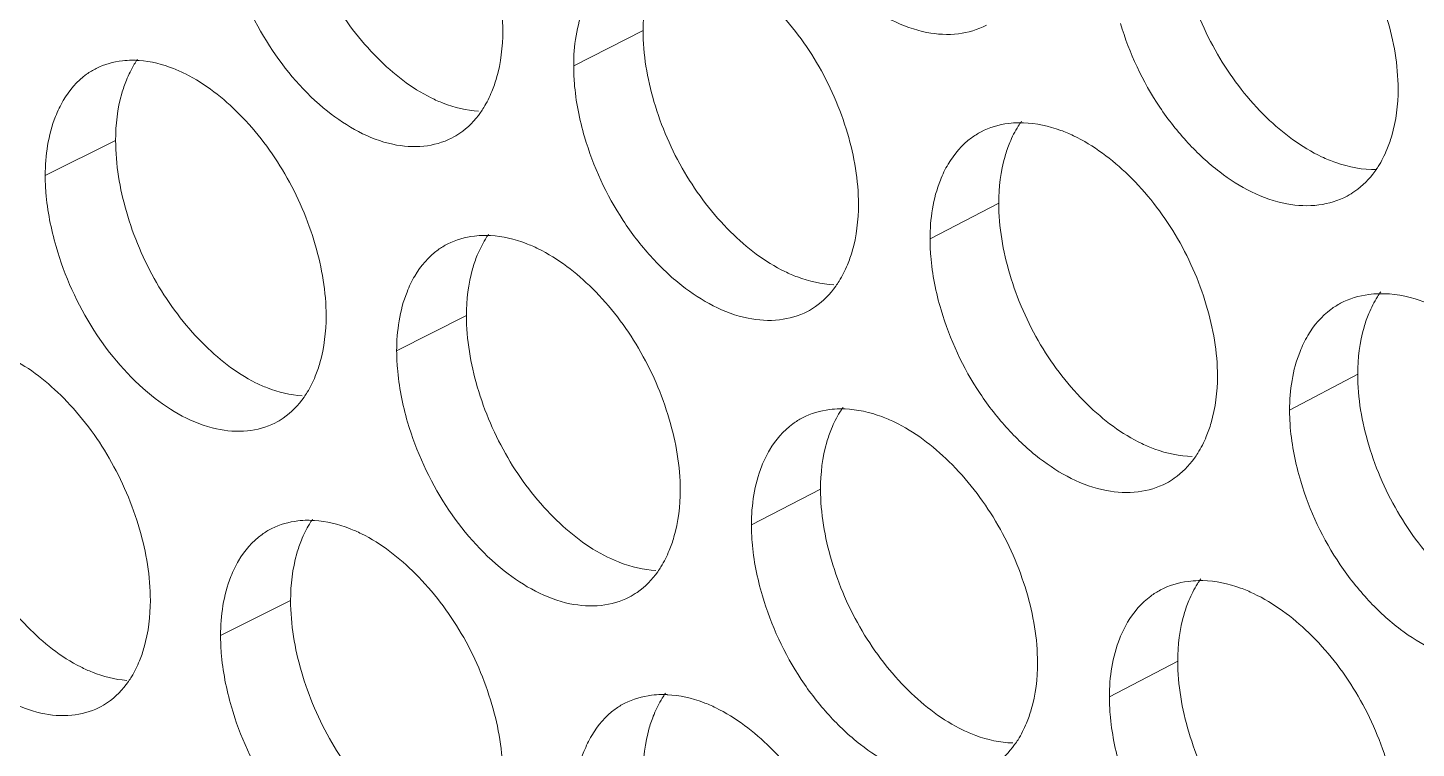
# Model space of a CAD drawing. Header units: millimetres. Extents: x 1177 to 4147, y 93 to 2194.
# Drawn here: x 2580.8 to 2595.5, y 729.55 to 737.17 of the extents above; entities that cross this region are included whole.
import ezdxf

# ---------------------------------------------------------------- set-up
doc = ezdxf.new("R2010")
doc.units = ezdxf.units.MM
doc.header["$LTSCALE"] = 0.1
doc.layers.get('0').update_dxf_attribs({"lineweight": 13})
doc.layers.add('标注', color=251, linetype='Continuous', lineweight=9)

# ---------------------------------------------------------------- blocks, each defined once
blk = doc.blocks.new('02')
for points, knots in [([(4627.348, 522.744), (4597.363, 531.299), (4553.55, 545.69), (4497.641, 568.487), (4458.71, 586.649), (4422.281, 606.068), (4388.51, 626.659), (4357.551, 648.334), (4338.416, 663.815), (4329.392, 671.722)], [0, 0, 0, 0, 0.278685, 0.411475, 0.539478, 0.662459, 0.780251, 0.892768, 1, 1, 1, 1]), ([(4626.906, 521.428), (4597.052, 529.945), (4553.424, 544.261), (4497.732, 566.923), (4458.929, 584.973), (4422.597, 604.269), (4388.892, 624.729), (4357.964, 646.263), (4338.829, 661.641), (4329.798, 669.496)], [0, 0, 0, 0, 0.278468, 0.411196, 0.539177, 0.662176, 0.780023, 0.892638, 1, 1, 1, 1]), ([(4628.518, 518.372), (4598.337, 526.935), (4554.235, 541.353), (4497.955, 564.22), (4458.766, 582.448), (4422.099, 601.945), (4388.114, 622.628), (4356.965, 644.402), (4337.717, 659.96), (4328.641, 667.907)], [0, 0, 0, 0, 0.278732, 0.411552, 0.539576, 0.662563, 0.780343, 0.892822, 1, 1, 1, 1]), ([(4328.202, 667.332), (4337.3, 659.316), (4356.601, 643.626), (4387.852, 621.677), (4421.956, 600.844), (4458.755, 581.215), (4498.091, 562.874), (4554.59, 539.876), (4598.873, 525.389), (4629.18, 516.79)], [0, 0, 0, 0, 0.107262, 0.219794, 0.337581, 0.460553, 0.588547, 0.721328, 1, 1, 1, 1])]:
    blk.add_open_spline(points, degree=3, knots=knots)
at = {"layer": '标注'}
for p, q in [((4465.295, 644.326), (4464.246, 643.79)), ((4457.319, 642.663), (4456.254, 642.134)), ((4457.319, 642.663), (4456.254, 642.134)), ((4470.674, 641.716), (4469.635, 641.175)), ((4462.624, 640.015), (4461.569, 639.482)), ((4462.624, 640.015), (4461.569, 639.482)), ((4476.103, 639.131), (4475.073, 638.586)), ((4467.979, 637.392), (4466.934, 636.854)), ((4467.979, 637.392), (4466.934, 636.854)), ((4459.965, 635.711), (4458.906, 635.18)), ((4473.382, 634.795), (4472.348, 634.252)), ((4473.382, 634.795), (4472.348, 634.252))]:
    blk.add_line(p, q, dxfattribs=at)
for centre, radius, start, end in [((4457.571, 642.415), 1.459, 85.9113, 90.3279), ((4457.571, 642.415), 1.459, 85.9113, 90.3279), ((4471.001, 641.422), 1.508, 88.1658, 91.0012), ((4462.906, 639.749), 1.478, 86.8291, 90.6001), ((4462.906, 639.749), 1.478, 86.8291, 90.6001), ((4468.29, 637.108), 1.498, 87.7255, 90.8684), ((4468.29, 637.108), 1.498, 87.7255, 90.8684), ((4460.232, 635.454), 1.468, 86.3729, 90.4645), ((4473.723, 634.493), 1.518, 88.601, 91.1331), ((4473.723, 634.493), 1.518, 88.601, 91.1331), ((4465.592, 632.801), 1.488, 87.2799, 90.7347)]:
    blk.add_arc(centre, radius, start, end, dxfattribs=at)
for points, knots in [([(4463.174, 644.316), (4463.174, 644.678), (4463.043, 645.43), (4462.592, 646.478), (4461.916, 647.366), (4461.339, 647.819), (4461.036, 647.969)], [0, 0, 0, 0, 0.246729, 0.511193, 0.769606, 1, 1, 1, 1]), ([(4459.965, 646.961), (4459.965, 646.598), (4460.094, 645.847), (4460.542, 644.798), (4461.214, 643.908), (4461.789, 643.455), (4462.091, 643.306)], [0, 0, 0, 0, 0.247033, 0.511643, 0.769894, 1, 1, 1, 1]), ([(4467.1, 647.03), (4467.232, 646.585), (4467.528, 645.944), (4468.087, 645.224), (4468.68, 644.663), (4469.366, 644.287), (4470.055, 644.247), (4470.357, 644.335), (4470.489, 644.403)], [0, 0, 0, 0, 0.29218, 0.435922, 0.57205, 0.806581, 0.906826, 1, 1, 1, 1]), ([(4476.714, 643.439), (4476.714, 643.801), (4476.581, 644.552), (4476.118, 645.595), (4475.425, 646.477), (4474.836, 646.92), (4474.527, 647.066)], [0, 0, 0, 0, 0.245829, 0.509477, 0.768016, 1, 1, 1, 1]), ([(4473.382, 646.045), (4473.382, 645.683), (4473.514, 644.932), (4473.973, 643.888), (4474.662, 643.005), (4475.249, 642.561), (4475.558, 642.415)], [0, 0, 0, 0, 0.246134, 0.50993, 0.768307, 1, 1, 1, 1]), ([(4459.07, 645.354), (4459.198, 644.91), (4459.581, 644.075), (4460.418, 643.1), (4461.291, 642.6), (4461.971, 642.549), (4462.27, 642.632), (4462.4, 642.698)], [0, 0, 0, 0, 0.293762, 0.573619, 0.807925, 0.907583, 1, 1, 1, 1]), ([(4468.553, 641.696), (4468.553, 642.058), (4468.422, 642.81), (4467.966, 643.856), (4467.283, 644.741), (4466.701, 645.19), (4466.395, 645.339)], [0, 0, 0, 0, 0.246367, 0.510504, 0.768967, 1, 1, 1, 1]), ([(4465.461, 645.239), (4465.433, 645.172), (4465.332, 644.878), (4465.295, 644.564), (4465.295, 644.326)], [0, 0, 0, 0, 0.233282, 1, 1, 1, 1]), ([(4464.519, 644.92), (4464.474, 644.843), (4464.304, 644.49), (4464.246, 644.091), (4464.246, 643.79)], [0, 0, 0, 0, 0.228624, 1, 1, 1, 1]), ([(4463.008, 643.403), (4463.036, 643.47), (4463.137, 643.764), (4463.174, 644.078), (4463.174, 644.316)], [0, 0, 0, 0, 0.233221, 1, 1, 1, 1]), ([(4465.295, 644.326), (4465.295, 643.963), (4465.425, 643.212), (4465.878, 642.165), (4466.556, 641.278), (4467.136, 640.829), (4467.441, 640.681)], [0, 0, 0, 0, 0.246671, 0.510955, 0.769257, 1, 1, 1, 1]), ([(4472.516, 644.429), (4472.649, 643.983), (4472.949, 643.342), (4473.515, 642.624), (4474.116, 642.064), (4474.81, 641.694), (4475.505, 641.66), (4475.81, 641.752), (4475.943, 641.822)], [0, 0, 0, 0, 0.291305, 0.434775, 0.570777, 0.805593, 0.906279, 1, 1, 1, 1]), ([(4457.563, 643.874), (4457.516, 643.874), (4457.332, 643.863), (4457.149, 643.812), (4457.027, 643.752)], [0, 0, 0, 0, 0.258421, 1, 1, 1, 1]), ([(4457.563, 643.874), (4457.516, 643.874), (4457.332, 643.863), (4457.149, 643.812), (4457.027, 643.752)], [0, 0, 0, 0, 0.258421, 1, 1, 1, 1]), ([(4457.648, 643.887), (4457.632, 643.863), (4457.568, 643.764), (4457.516, 643.657), (4457.482, 643.575)], [0, 0, 0, 0, 0.242569, 1, 1, 1, 1]), ([(4457.648, 643.887), (4457.632, 643.863), (4457.568, 643.764), (4457.516, 643.657), (4457.482, 643.575)], [0, 0, 0, 0, 0.242569, 1, 1, 1, 1]), ([(4458.374, 643.668), (4458.316, 643.697), (4458.094, 643.797), (4457.853, 643.858), (4457.675, 643.87)], [0, 0, 0, 0, 0.266713, 1, 1, 1, 1]), ([(4458.374, 643.668), (4458.316, 643.697), (4458.094, 643.797), (4457.853, 643.858), (4457.675, 643.87)], [0, 0, 0, 0, 0.266713, 1, 1, 1, 1]), ([(4457.027, 643.752), (4456.976, 643.726), (4456.774, 643.605), (4456.616, 643.419), (4456.526, 643.266)], [0, 0, 0, 0, 0.242512, 1, 1, 1, 1]), ([(4457.027, 643.752), (4456.976, 643.726), (4456.774, 643.605), (4456.616, 643.419), (4456.526, 643.266)], [0, 0, 0, 0, 0.242512, 1, 1, 1, 1]), ([(4460.502, 640.01), (4460.502, 640.373), (4460.373, 641.125), (4459.923, 642.173), (4459.251, 643.063), (4458.677, 643.517), (4458.374, 643.668)], [0, 0, 0, 0, 0.246911, 0.511538, 0.769926, 1, 1, 1, 1]), ([(4460.502, 640.01), (4460.502, 640.373), (4460.373, 641.125), (4459.923, 642.173), (4459.251, 643.063), (4458.677, 643.517), (4458.374, 643.668)], [0, 0, 0, 0, 0.246911, 0.511538, 0.769926, 1, 1, 1, 1]), ([(4464.246, 643.79), (4464.246, 643.703), (4464.261, 643.34), (4464.333, 642.98), (4464.411, 642.715)], [0, 0, 0, 0, 0.238632, 1, 1, 1, 1]), ([(4457.482, 643.575), (4457.455, 643.508), (4457.355, 643.214), (4457.319, 642.9), (4457.319, 642.663)], [0, 0, 0, 0, 0.232835, 1, 1, 1, 1]), ([(4457.482, 643.575), (4457.455, 643.508), (4457.355, 643.214), (4457.319, 642.9), (4457.319, 642.663)], [0, 0, 0, 0, 0.232835, 1, 1, 1, 1]), ([(4462.837, 643.086), (4462.854, 643.11), (4462.92, 643.21), (4462.974, 643.319), (4463.008, 643.403)], [0, 0, 0, 0, 0.242697, 1, 1, 1, 1]), ([(4476.545, 642.525), (4476.573, 642.592), (4476.676, 642.886), (4476.714, 643.2), (4476.714, 643.439)], [0, 0, 0, 0, 0.233967, 1, 1, 1, 1]), ([(4456.526, 643.266), (4456.481, 643.189), (4456.312, 642.835), (4456.254, 642.436), (4456.254, 642.134)], [0, 0, 0, 0, 0.227885, 1, 1, 1, 1]), ([(4456.526, 643.266), (4456.481, 643.189), (4456.312, 642.835), (4456.254, 642.436), (4456.254, 642.134)], [0, 0, 0, 0, 0.227885, 1, 1, 1, 1]), ([(4462.091, 643.306), (4462.151, 643.276), (4462.379, 643.175), (4462.626, 643.116), (4462.809, 643.105)], [0, 0, 0, 0, 0.2667, 1, 1, 1, 1]), ([(4462.4, 642.698), (4462.443, 642.72), (4462.612, 642.819), (4462.752, 642.965), (4462.837, 643.086)], [0, 0, 0, 0, 0.244733, 1, 1, 1, 1]), ([(4470.407, 642.792), (4470.356, 642.765), (4470.157, 642.642), (4470, 642.457), (4469.91, 642.305)], [0, 0, 0, 0, 0.24332, 1, 1, 1, 1]), ([(4470.974, 642.93), (4470.924, 642.929), (4470.728, 642.916), (4470.535, 642.859), (4470.407, 642.792)], [0, 0, 0, 0, 0.258483, 1, 1, 1, 1]), ([(4471.019, 642.954), (4471.002, 642.93), (4470.933, 642.827), (4470.877, 642.716), (4470.842, 642.63)], [0, 0, 0, 0, 0.242868, 1, 1, 1, 1]), ([(4471.804, 642.734), (4471.742, 642.764), (4471.501, 642.866), (4471.24, 642.924), (4471.049, 642.93)], [0, 0, 0, 0, 0.266802, 1, 1, 1, 1]), ([(4457.319, 642.663), (4457.319, 642.3), (4457.447, 641.548), (4457.893, 640.499), (4458.561, 639.608), (4459.134, 639.153), (4459.435, 639.002)], [0, 0, 0, 0, 0.247215, 0.511988, 0.770214, 1, 1, 1, 1]), ([(4457.319, 642.663), (4457.319, 642.3), (4457.447, 641.548), (4457.893, 640.499), (4458.561, 639.608), (4459.134, 639.153), (4459.435, 639.002)], [0, 0, 0, 0, 0.247215, 0.511988, 0.770214, 1, 1, 1, 1]), ([(4464.411, 642.715), (4464.542, 642.27), (4464.836, 641.63), (4465.392, 640.909), (4465.981, 640.347), (4466.662, 639.969), (4467.348, 639.924), (4467.649, 640.011), (4467.78, 640.078)], [0, 0, 0, 0, 0.292621, 0.4365, 0.572692, 0.807081, 0.907102, 1, 1, 1, 1]), ([(4470.842, 642.63), (4470.814, 642.563), (4470.712, 642.268), (4470.674, 641.954), (4470.674, 641.716)], [0, 0, 0, 0, 0.233581, 1, 1, 1, 1]), ([(4473.982, 639.101), (4473.982, 639.464), (4473.849, 640.215), (4473.388, 641.259), (4472.699, 642.142), (4472.112, 642.587), (4471.804, 642.734)], [0, 0, 0, 0, 0.246007, 0.509819, 0.768332, 1, 1, 1, 1]), ([(4475.558, 642.415), (4475.627, 642.383), (4475.891, 642.273), (4476.181, 642.218), (4476.39, 642.223)], [0, 0, 0, 0, 0.268088, 1, 1, 1, 1]), ([(4476.362, 642.194), (4476.38, 642.219), (4476.451, 642.323), (4476.508, 642.436), (4476.545, 642.525)], [0, 0, 0, 0, 0.243017, 1, 1, 1, 1]), ([(4456.254, 642.134), (4456.254, 642.048), (4456.27, 641.684), (4456.341, 641.324), (4456.418, 641.058)], [0, 0, 0, 0, 0.238534, 1, 1, 1, 1]), ([(4456.254, 642.134), (4456.254, 642.048), (4456.27, 641.684), (4456.341, 641.324), (4456.418, 641.058)], [0, 0, 0, 0, 0.238534, 1, 1, 1, 1]), ([(4469.91, 642.305), (4469.864, 642.228), (4469.694, 641.875), (4469.635, 641.476), (4469.635, 641.175)], [0, 0, 0, 0, 0.229116, 1, 1, 1, 1]), ([(4475.943, 641.822), (4475.983, 641.844), (4476.144, 641.942), (4476.279, 642.079), (4476.362, 642.194)], [0, 0, 0, 0, 0.245619, 1, 1, 1, 1]), ([(4470.674, 641.716), (4470.674, 641.353), (4470.806, 640.602), (4471.263, 639.557), (4471.948, 638.673), (4472.533, 638.227), (4472.84, 638.081)], [0, 0, 0, 0, 0.246312, 0.510271, 0.768623, 1, 1, 1, 1]), ([(4468.386, 640.783), (4468.414, 640.85), (4468.516, 641.144), (4468.553, 641.458), (4468.553, 641.696)], [0, 0, 0, 0, 0.233519, 1, 1, 1, 1]), ([(4462.342, 641.099), (4462.291, 641.073), (4462.09, 640.951), (4461.932, 640.766), (4461.842, 640.613)], [0, 0, 0, 0, 0.242847, 1, 1, 1, 1]), ([(4462.342, 641.099), (4462.291, 641.073), (4462.09, 640.951), (4461.932, 640.766), (4461.842, 640.613)], [0, 0, 0, 0, 0.242847, 1, 1, 1, 1]), ([(4462.89, 641.227), (4462.842, 641.227), (4462.653, 641.216), (4462.467, 641.162), (4462.342, 641.099)], [0, 0, 0, 0, 0.258444, 1, 1, 1, 1]), ([(4462.89, 641.227), (4462.842, 641.227), (4462.653, 641.216), (4462.467, 641.162), (4462.342, 641.099)], [0, 0, 0, 0, 0.258444, 1, 1, 1, 1]), ([(4462.96, 641.245), (4462.943, 641.221), (4462.877, 641.12), (4462.823, 641.012), (4462.789, 640.928)], [0, 0, 0, 0, 0.242682, 1, 1, 1, 1]), ([(4462.96, 641.245), (4462.943, 641.221), (4462.877, 641.12), (4462.823, 641.012), (4462.789, 640.928)], [0, 0, 0, 0, 0.242682, 1, 1, 1, 1]), ([(4463.709, 641.026), (4463.649, 641.055), (4463.42, 641.156), (4463.171, 641.215), (4462.988, 641.225)], [0, 0, 0, 0, 0.266759, 1, 1, 1, 1]), ([(4463.709, 641.026), (4463.649, 641.055), (4463.42, 641.156), (4463.171, 641.215), (4462.988, 641.225)], [0, 0, 0, 0, 0.266759, 1, 1, 1, 1]), ([(4469.635, 641.175), (4469.635, 641.088), (4469.651, 640.725), (4469.724, 640.366), (4469.802, 640.101)], [0, 0, 0, 0, 0.238699, 1, 1, 1, 1]), ([(4456.418, 641.058), (4456.546, 640.615), (4456.925, 639.78), (4457.757, 638.803), (4458.624, 638.301), (4459.301, 638.246), (4459.599, 638.327), (4459.729, 638.392)], [0, 0, 0, 0, 0.294207, 0.574275, 0.808437, 0.907868, 1, 1, 1, 1]), ([(4456.418, 641.058), (4456.546, 640.615), (4456.925, 639.78), (4457.757, 638.803), (4458.624, 638.301), (4459.301, 638.246), (4459.599, 638.327), (4459.729, 638.392)], [0, 0, 0, 0, 0.294207, 0.574275, 0.808437, 0.907868, 1, 1, 1, 1]), ([(4462.789, 640.928), (4462.761, 640.861), (4462.661, 640.567), (4462.624, 640.253), (4462.624, 640.015)], [0, 0, 0, 0, 0.233133, 1, 1, 1, 1]), ([(4462.789, 640.928), (4462.761, 640.861), (4462.661, 640.567), (4462.624, 640.253), (4462.624, 640.015)], [0, 0, 0, 0, 0.233133, 1, 1, 1, 1]), ([(4465.857, 637.378), (4465.857, 637.74), (4465.726, 638.492), (4465.272, 639.538), (4464.593, 640.426), (4464.014, 640.876), (4463.709, 641.026)], [0, 0, 0, 0, 0.246547, 0.510848, 0.769286, 1, 1, 1, 1]), ([(4465.857, 637.378), (4465.857, 637.74), (4465.726, 638.492), (4465.272, 639.538), (4464.593, 640.426), (4464.014, 640.876), (4463.709, 641.026)], [0, 0, 0, 0, 0.246547, 0.510848, 0.769286, 1, 1, 1, 1]), ([(4467.441, 640.681), (4467.503, 640.651), (4467.738, 640.549), (4467.993, 640.491), (4468.181, 640.483)], [0, 0, 0, 0, 0.26673, 1, 1, 1, 1]), ([(4468.21, 640.46), (4468.227, 640.484), (4468.295, 640.587), (4468.351, 640.697), (4468.386, 640.783)], [0, 0, 0, 0, 0.242819, 1, 1, 1, 1]), ([(4461.842, 640.613), (4461.797, 640.536), (4461.628, 640.182), (4461.569, 639.783), (4461.569, 639.482)], [0, 0, 0, 0, 0.228378, 1, 1, 1, 1]), ([(4461.842, 640.613), (4461.797, 640.536), (4461.628, 640.182), (4461.569, 639.783), (4461.569, 639.482)], [0, 0, 0, 0, 0.228378, 1, 1, 1, 1]), ([(4467.78, 640.078), (4467.822, 640.1), (4467.988, 640.199), (4468.126, 640.341), (4468.21, 640.46)], [0, 0, 0, 0, 0.245104, 1, 1, 1, 1]), ([(4476.424, 640.347), (4476.373, 640.346), (4476.173, 640.331), (4475.975, 640.272), (4475.844, 640.202)], [0, 0, 0, 0, 0.258513, 1, 1, 1, 1]), ([(4476.453, 640.376), (4476.435, 640.351), (4476.365, 640.247), (4476.308, 640.134), (4476.271, 640.046)], [0, 0, 0, 0, 0.243002, 1, 1, 1, 1]), ([(4477.262, 640.155), (4477.192, 640.188), (4476.926, 640.297), (4476.635, 640.352), (4476.424, 640.347)], [0, 0, 0, 0, 0.268167, 1, 1, 1, 1]), ([(4469.802, 640.101), (4469.934, 639.656), (4470.232, 639.015), (4470.795, 638.296), (4471.392, 637.735), (4472.082, 637.362), (4472.774, 637.325), (4473.078, 637.415), (4473.209, 637.484)], [0, 0, 0, 0, 0.291742, 0.435347, 0.571412, 0.806086, 0.906551, 1, 1, 1, 1]), ([(4475.844, 640.202), (4475.794, 640.175), (4475.595, 640.051), (4475.439, 639.866), (4475.349, 639.714)], [0, 0, 0, 0, 0.243618, 1, 1, 1, 1]), ([(4476.271, 640.046), (4476.243, 639.979), (4476.14, 639.685), (4476.103, 639.37), (4476.103, 639.131)], [0, 0, 0, 0, 0.233879, 1, 1, 1, 1]), ([(4460.338, 639.098), (4460.365, 639.165), (4460.466, 639.459), (4460.502, 639.772), (4460.502, 640.01)], [0, 0, 0, 0, 0.233071, 1, 1, 1, 1]), ([(4460.338, 639.098), (4460.365, 639.165), (4460.466, 639.459), (4460.502, 639.772), (4460.502, 640.01)], [0, 0, 0, 0, 0.233071, 1, 1, 1, 1]), ([(4462.624, 640.015), (4462.624, 639.652), (4462.754, 638.901), (4463.204, 637.853), (4463.879, 636.965), (4464.456, 636.514), (4464.76, 636.365)], [0, 0, 0, 0, 0.246852, 0.511298, 0.769575, 1, 1, 1, 1]), ([(4462.624, 640.015), (4462.624, 639.652), (4462.754, 638.901), (4463.204, 637.853), (4463.879, 636.965), (4464.456, 636.514), (4464.76, 636.365)], [0, 0, 0, 0, 0.246852, 0.511298, 0.769575, 1, 1, 1, 1]), ([(4475.349, 639.714), (4475.303, 639.637), (4475.133, 639.285), (4475.073, 638.886), (4475.073, 638.586)], [0, 0, 0, 0, 0.229607, 1, 1, 1, 1]), ([(4461.569, 639.482), (4461.569, 639.395), (4461.585, 639.032), (4461.657, 638.672), (4461.734, 638.407)], [0, 0, 0, 0, 0.238599, 1, 1, 1, 1]), ([(4461.569, 639.482), (4461.569, 639.395), (4461.585, 639.032), (4461.657, 638.672), (4461.734, 638.407)], [0, 0, 0, 0, 0.238599, 1, 1, 1, 1]), ([(4457.844, 635.711), (4457.844, 636.074), (4457.715, 636.825), (4457.268, 637.875), (4456.598, 638.766), (4456.027, 639.222), (4455.726, 639.374)], [0, 0, 0, 0, 0.247093, 0.511885, 0.770247, 1, 1, 1, 1]), ([(4459.435, 639.002), (4459.494, 638.973), (4459.718, 638.873), (4459.961, 638.813), (4460.141, 638.801)], [0, 0, 0, 0, 0.266679, 1, 1, 1, 1]), ([(4459.435, 639.002), (4459.494, 638.973), (4459.718, 638.873), (4459.961, 638.813), (4460.141, 638.801)], [0, 0, 0, 0, 0.266679, 1, 1, 1, 1]), ([(4460.169, 638.783), (4460.185, 638.807), (4460.25, 638.907), (4460.304, 639.015), (4460.338, 639.098)], [0, 0, 0, 0, 0.24264, 1, 1, 1, 1]), ([(4460.169, 638.783), (4460.185, 638.807), (4460.25, 638.907), (4460.304, 639.015), (4460.338, 639.098)], [0, 0, 0, 0, 0.24264, 1, 1, 1, 1]), ([(4473.813, 638.188), (4473.841, 638.255), (4473.944, 638.549), (4473.982, 638.863), (4473.982, 639.101)], [0, 0, 0, 0, 0.233818, 1, 1, 1, 1]), ([(4476.103, 639.131), (4476.103, 638.769), (4476.235, 638.018), (4476.696, 636.975), (4477.388, 636.094), (4477.978, 635.651), (4478.287, 635.506)], [0, 0, 0, 0, 0.245956, 0.50959, 0.767992, 1, 1, 1, 1]), ([(4459.729, 638.392), (4459.772, 638.414), (4459.942, 638.514), (4460.083, 638.661), (4460.169, 638.783)], [0, 0, 0, 0, 0.244538, 1, 1, 1, 1]), ([(4459.729, 638.392), (4459.772, 638.414), (4459.942, 638.514), (4460.083, 638.661), (4460.169, 638.783)], [0, 0, 0, 0, 0.244538, 1, 1, 1, 1]), ([(4468.267, 638.606), (4468.217, 638.606), (4468.024, 638.593), (4467.834, 638.537), (4467.706, 638.471)], [0, 0, 0, 0, 0.258469, 1, 1, 1, 1]), ([(4468.267, 638.606), (4468.217, 638.606), (4468.024, 638.593), (4467.834, 638.537), (4467.706, 638.471)], [0, 0, 0, 0, 0.258469, 1, 1, 1, 1]), ([(4468.32, 638.628), (4468.303, 638.604), (4468.236, 638.502), (4468.18, 638.392), (4468.145, 638.306)], [0, 0, 0, 0, 0.242804, 1, 1, 1, 1]), ([(4468.32, 638.628), (4468.303, 638.604), (4468.236, 638.502), (4468.18, 638.392), (4468.145, 638.306)], [0, 0, 0, 0, 0.242804, 1, 1, 1, 1]), ([(4469.094, 638.408), (4469.032, 638.438), (4468.795, 638.54), (4468.538, 638.598), (4468.349, 638.605)], [0, 0, 0, 0, 0.266791, 1, 1, 1, 1]), ([(4469.094, 638.408), (4469.032, 638.438), (4468.795, 638.54), (4468.538, 638.598), (4468.349, 638.605)], [0, 0, 0, 0, 0.266791, 1, 1, 1, 1]), ([(4475.073, 638.586), (4475.073, 638.499), (4475.089, 638.136), (4475.163, 637.777), (4475.242, 637.513)], [0, 0, 0, 0, 0.238766, 1, 1, 1, 1]), ([(4454.685, 638.371), (4454.685, 638.008), (4454.813, 637.256), (4455.256, 636.206), (4455.921, 635.314), (4456.491, 634.857), (4456.791, 634.706)], [0, 0, 0, 0, 0.247397, 0.512334, 0.770535, 1, 1, 1, 1]), ([(4461.734, 638.407), (4461.864, 637.962), (4462.249, 637.127), (4463.091, 636.152), (4463.97, 635.656), (4464.653, 635.609), (4464.954, 635.693), (4465.084, 635.76)], [0, 0, 0, 0, 0.293319, 0.572966, 0.807416, 0.907301, 1, 1, 1, 1]), ([(4461.734, 638.407), (4461.864, 637.962), (4462.249, 637.127), (4463.091, 636.152), (4463.97, 635.656), (4464.653, 635.609), (4464.954, 635.693), (4465.084, 635.76)], [0, 0, 0, 0, 0.293319, 0.572966, 0.807416, 0.907301, 1, 1, 1, 1]), ([(4467.706, 638.471), (4467.656, 638.445), (4467.456, 638.322), (4467.298, 638.137), (4467.208, 637.984)], [0, 0, 0, 0, 0.243166, 1, 1, 1, 1]), ([(4467.706, 638.471), (4467.656, 638.445), (4467.456, 638.322), (4467.298, 638.137), (4467.208, 637.984)], [0, 0, 0, 0, 0.243166, 1, 1, 1, 1]), ([(4471.261, 634.77), (4471.261, 635.133), (4471.129, 635.884), (4470.671, 636.929), (4469.985, 637.813), (4469.401, 638.261), (4469.094, 638.408)], [0, 0, 0, 0, 0.246187, 0.510161, 0.768649, 1, 1, 1, 1]), ([(4471.261, 634.77), (4471.261, 635.133), (4471.129, 635.884), (4470.671, 636.929), (4469.985, 637.813), (4469.401, 638.261), (4469.094, 638.408)], [0, 0, 0, 0, 0.246187, 0.510161, 0.768649, 1, 1, 1, 1]), ([(4468.145, 638.306), (4468.117, 638.239), (4468.016, 637.945), (4467.979, 637.631), (4467.979, 637.392)], [0, 0, 0, 0, 0.233432, 1, 1, 1, 1]), ([(4468.145, 638.306), (4468.117, 638.239), (4468.016, 637.945), (4467.979, 637.631), (4467.979, 637.392)], [0, 0, 0, 0, 0.233432, 1, 1, 1, 1]), ([(4473.633, 637.86), (4473.65, 637.884), (4473.72, 637.988), (4473.777, 638.1), (4473.813, 638.188)], [0, 0, 0, 0, 0.242949, 1, 1, 1, 1]), ([(4467.208, 637.984), (4467.163, 637.907), (4466.993, 637.554), (4466.934, 637.155), (4466.934, 636.854)], [0, 0, 0, 0, 0.22887, 1, 1, 1, 1]), ([(4467.208, 637.984), (4467.163, 637.907), (4466.993, 637.554), (4466.934, 637.155), (4466.934, 636.854)], [0, 0, 0, 0, 0.22887, 1, 1, 1, 1]), ([(4472.84, 638.081), (4472.903, 638.05), (4473.146, 637.948), (4473.409, 637.891), (4473.602, 637.886)], [0, 0, 0, 0, 0.266746, 1, 1, 1, 1]), ([(4473.209, 637.484), (4473.251, 637.506), (4473.413, 637.604), (4473.549, 637.744), (4473.633, 637.86)], [0, 0, 0, 0, 0.245453, 1, 1, 1, 1]), ([(4475.242, 637.513), (4475.375, 637.066), (4475.677, 636.425), (4476.248, 635.708), (4476.852, 635.149), (4477.551, 634.782), (4478.249, 634.751), (4478.555, 634.845), (4478.688, 634.916)], [0, 0, 0, 0, 0.290871, 0.434206, 0.570147, 0.805105, 0.906009, 1, 1, 1, 1]), ([(4465.691, 636.465), (4465.719, 636.532), (4465.82, 636.826), (4465.857, 637.14), (4465.857, 637.378)], [0, 0, 0, 0, 0.23337, 1, 1, 1, 1]), ([(4465.691, 636.465), (4465.719, 636.532), (4465.82, 636.826), (4465.857, 637.14), (4465.857, 637.378)], [0, 0, 0, 0, 0.23337, 1, 1, 1, 1]), ([(4467.979, 637.392), (4467.979, 637.03), (4468.109, 636.279), (4468.564, 635.233), (4469.246, 634.347), (4469.828, 633.9), (4470.134, 633.752)], [0, 0, 0, 0, 0.246491, 0.510612, 0.768939, 1, 1, 1, 1]), ([(4467.979, 637.392), (4467.979, 637.03), (4468.109, 636.279), (4468.564, 635.233), (4469.246, 634.347), (4469.828, 633.9), (4470.134, 633.752)], [0, 0, 0, 0, 0.246491, 0.510612, 0.768939, 1, 1, 1, 1]), ([(4460.221, 636.923), (4460.172, 636.922), (4459.986, 636.911), (4459.802, 636.859), (4459.679, 636.797)], [0, 0, 0, 0, 0.258432, 1, 1, 1, 1]), ([(4460.298, 636.938), (4460.281, 636.914), (4460.216, 636.814), (4460.163, 636.707), (4460.129, 636.623)], [0, 0, 0, 0, 0.242625, 1, 1, 1, 1]), ([(4461.036, 636.719), (4460.977, 636.748), (4460.751, 636.848), (4460.506, 636.908), (4460.325, 636.92)], [0, 0, 0, 0, 0.266738, 1, 1, 1, 1]), ([(4453.778, 636.769), (4453.905, 636.325), (4454.28, 635.492), (4455.002, 634.643), (4455.671, 634.181), (4456.166, 633.99), (4456.644, 633.949), (4456.941, 634.029), (4457.07, 634.093)], [0, 0, 0, 0, 0.294183, 0.574014, 0.698487, 0.809259, 0.908301, 1, 1, 1, 1]), ([(4459.679, 636.797), (4459.628, 636.772), (4459.426, 636.65), (4459.268, 636.464), (4459.178, 636.311)], [0, 0, 0, 0, 0.242682, 1, 1, 1, 1]), ([(4463.174, 633.066), (4463.174, 633.428), (4463.043, 634.18), (4462.592, 635.228), (4461.916, 636.116), (4461.339, 636.569), (4461.036, 636.719)], [0, 0, 0, 0, 0.246729, 0.511193, 0.769606, 1, 1, 1, 1]), ([(4466.934, 636.854), (4466.934, 636.768), (4466.95, 636.405), (4467.022, 636.045), (4467.1, 635.78)], [0, 0, 0, 0, 0.238665, 1, 1, 1, 1]), ([(4466.934, 636.854), (4466.934, 636.768), (4466.95, 636.405), (4467.022, 636.045), (4467.1, 635.78)], [0, 0, 0, 0, 0.238665, 1, 1, 1, 1]), ([(4460.129, 636.623), (4460.102, 636.556), (4460.002, 636.262), (4459.965, 635.949), (4459.965, 635.711)], [0, 0, 0, 0, 0.232984, 1, 1, 1, 1]), ([(4465.517, 636.145), (4465.534, 636.169), (4465.601, 636.27), (4465.656, 636.38), (4465.691, 636.465)], [0, 0, 0, 0, 0.242757, 1, 1, 1, 1]), ([(4465.517, 636.145), (4465.534, 636.169), (4465.601, 636.27), (4465.656, 636.38), (4465.691, 636.465)], [0, 0, 0, 0, 0.242757, 1, 1, 1, 1]), ([(4459.178, 636.311), (4459.133, 636.234), (4458.964, 635.881), (4458.906, 635.481), (4458.906, 635.18)], [0, 0, 0, 0, 0.228131, 1, 1, 1, 1]), ([(4464.76, 636.365), (4464.821, 636.335), (4465.052, 636.234), (4465.304, 636.175), (4465.489, 636.166)], [0, 0, 0, 0, 0.266716, 1, 1, 1, 1]), ([(4464.76, 636.365), (4464.821, 636.335), (4465.052, 636.234), (4465.304, 636.175), (4465.489, 636.166)], [0, 0, 0, 0, 0.266716, 1, 1, 1, 1]), ([(4465.084, 635.76), (4465.126, 635.782), (4465.294, 635.881), (4465.433, 636.025), (4465.517, 636.145)], [0, 0, 0, 0, 0.244921, 1, 1, 1, 1]), ([(4465.084, 635.76), (4465.126, 635.782), (4465.294, 635.881), (4465.433, 636.025), (4465.517, 636.145)], [0, 0, 0, 0, 0.244921, 1, 1, 1, 1]), ([(4473.73, 636.037), (4473.712, 636.012), (4473.643, 635.909), (4473.586, 635.797), (4473.55, 635.71)], [0, 0, 0, 0, 0.242934, 1, 1, 1, 1]), ([(4473.73, 636.037), (4473.712, 636.012), (4473.643, 635.909), (4473.586, 635.797), (4473.55, 635.71)], [0, 0, 0, 0, 0.242934, 1, 1, 1, 1]), ([(4473.119, 635.869), (4473.069, 635.842), (4472.87, 635.718), (4472.713, 635.533), (4472.623, 635.381)], [0, 0, 0, 0, 0.243471, 1, 1, 1, 1]), ([(4473.119, 635.869), (4473.069, 635.842), (4472.87, 635.718), (4472.713, 635.533), (4472.623, 635.381)], [0, 0, 0, 0, 0.243471, 1, 1, 1, 1]), ([(4473.693, 636.01), (4473.642, 636.009), (4473.444, 635.995), (4473.249, 635.937), (4473.119, 635.869)], [0, 0, 0, 0, 0.258498, 1, 1, 1, 1]), ([(4473.693, 636.01), (4473.642, 636.009), (4473.444, 635.995), (4473.249, 635.937), (4473.119, 635.869)], [0, 0, 0, 0, 0.258498, 1, 1, 1, 1]), ([(4474.527, 635.816), (4474.463, 635.847), (4474.219, 635.949), (4473.954, 636.006), (4473.76, 636.01)], [0, 0, 0, 0, 0.266809, 1, 1, 1, 1]), ([(4474.527, 635.816), (4474.463, 635.847), (4474.219, 635.949), (4473.954, 636.006), (4473.76, 636.01)], [0, 0, 0, 0, 0.266809, 1, 1, 1, 1]), ([(4457.68, 634.799), (4457.707, 634.866), (4457.807, 635.16), (4457.844, 635.473), (4457.844, 635.711)], [0, 0, 0, 0, 0.232922, 1, 1, 1, 1]), ([(4459.965, 635.711), (4459.965, 635.348), (4460.094, 634.597), (4460.542, 633.548), (4461.214, 632.658), (4461.789, 632.205), (4462.091, 632.056)], [0, 0, 0, 0, 0.247033, 0.511643, 0.769894, 1, 1, 1, 1]), ([(4467.1, 635.78), (4467.232, 635.335), (4467.528, 634.694), (4468.087, 633.974), (4468.68, 633.413), (4469.366, 633.037), (4470.055, 632.997), (4470.357, 633.085), (4470.489, 633.153)], [0, 0, 0, 0, 0.29218, 0.435922, 0.57205, 0.806581, 0.906826, 1, 1, 1, 1]), ([(4467.1, 635.78), (4467.232, 635.335), (4467.528, 634.694), (4468.087, 633.974), (4468.68, 633.413), (4469.366, 633.037), (4470.055, 632.997), (4470.357, 633.085), (4470.489, 633.153)], [0, 0, 0, 0, 0.29218, 0.435922, 0.57205, 0.806581, 0.906826, 1, 1, 1, 1]), ([(4473.55, 635.71), (4473.522, 635.643), (4473.42, 635.348), (4473.382, 635.034), (4473.382, 634.795)], [0, 0, 0, 0, 0.23373, 1, 1, 1, 1]), ([(4473.55, 635.71), (4473.522, 635.643), (4473.42, 635.348), (4473.382, 635.034), (4473.382, 634.795)], [0, 0, 0, 0, 0.23373, 1, 1, 1, 1]), ([(4476.714, 632.189), (4476.714, 632.551), (4476.581, 633.302), (4476.118, 634.345), (4475.425, 635.227), (4474.836, 635.67), (4474.527, 635.816)], [0, 0, 0, 0, 0.245829, 0.509477, 0.768016, 1, 1, 1, 1]), ([(4476.714, 632.189), (4476.714, 632.551), (4476.581, 633.302), (4476.118, 634.345), (4475.425, 635.227), (4474.836, 635.67), (4474.527, 635.816)], [0, 0, 0, 0, 0.245829, 0.509477, 0.768016, 1, 1, 1, 1]), ([(4472.623, 635.381), (4472.578, 635.304), (4472.407, 634.952), (4472.348, 634.553), (4472.348, 634.252)], [0, 0, 0, 0, 0.229361, 1, 1, 1, 1]), ([(4472.623, 635.381), (4472.578, 635.304), (4472.407, 634.952), (4472.348, 634.553), (4472.348, 634.252)], [0, 0, 0, 0, 0.229361, 1, 1, 1, 1]), ([(4458.906, 635.18), (4458.906, 635.093), (4458.921, 634.73), (4458.993, 634.37), (4459.07, 634.104)], [0, 0, 0, 0, 0.238567, 1, 1, 1, 1]), ([(4457.513, 634.487), (4457.529, 634.51), (4457.594, 634.61), (4457.646, 634.716), (4457.68, 634.799)], [0, 0, 0, 0, 0.242584, 1, 1, 1, 1]), ([(4473.382, 634.795), (4473.382, 634.433), (4473.514, 633.682), (4473.973, 632.638), (4474.662, 631.755), (4475.249, 631.311), (4475.558, 631.165)], [0, 0, 0, 0, 0.246134, 0.50993, 0.768307, 1, 1, 1, 1]), ([(4473.382, 634.795), (4473.382, 634.433), (4473.514, 633.682), (4473.973, 632.638), (4474.662, 631.755), (4475.249, 631.311), (4475.558, 631.165)], [0, 0, 0, 0, 0.246134, 0.50993, 0.768307, 1, 1, 1, 1]), ([(4456.791, 634.706), (4456.849, 634.677), (4457.069, 634.577), (4457.309, 634.516), (4457.486, 634.503)], [0, 0, 0, 0, 0.266655, 1, 1, 1, 1]), ([(4471.094, 633.857), (4471.122, 633.924), (4471.224, 634.218), (4471.261, 634.532), (4471.261, 634.77)], [0, 0, 0, 0, 0.233669, 1, 1, 1, 1]), ([(4471.094, 633.857), (4471.122, 633.924), (4471.224, 634.218), (4471.261, 634.532), (4471.261, 634.77)], [0, 0, 0, 0, 0.233669, 1, 1, 1, 1]), ([(4457.07, 634.093), (4457.113, 634.115), (4457.286, 634.215), (4457.428, 634.363), (4457.513, 634.487)], [0, 0, 0, 0, 0.244338, 1, 1, 1, 1]), ([(4465.018, 634.157), (4464.967, 634.131), (4464.767, 634.009), (4464.609, 633.823), (4464.519, 633.67)], [0, 0, 0, 0, 0.243008, 1, 1, 1, 1]), ([(4465.573, 634.289), (4465.523, 634.288), (4465.333, 634.276), (4465.144, 634.221), (4465.018, 634.157)], [0, 0, 0, 0, 0.258456, 1, 1, 1, 1]), ([(4465.634, 634.309), (4465.617, 634.284), (4465.55, 634.183), (4465.496, 634.074), (4465.461, 633.989)], [0, 0, 0, 0, 0.242742, 1, 1, 1, 1]), ([(4466.395, 634.089), (4466.334, 634.119), (4466.101, 634.22), (4465.849, 634.278), (4465.662, 634.287)], [0, 0, 0, 0, 0.266777, 1, 1, 1, 1]), ([(4472.348, 634.252), (4472.348, 634.165), (4472.364, 633.803), (4472.437, 633.443), (4472.516, 633.179)], [0, 0, 0, 0, 0.238732, 1, 1, 1, 1]), ([(4472.348, 634.252), (4472.348, 634.165), (4472.364, 633.803), (4472.437, 633.443), (4472.516, 633.179)], [0, 0, 0, 0, 0.238732, 1, 1, 1, 1]), ([(4459.07, 634.104), (4459.198, 633.66), (4459.581, 632.825), (4460.418, 631.85), (4461.291, 631.35), (4461.971, 631.299), (4462.27, 631.382), (4462.4, 631.448)], [0, 0, 0, 0, 0.293762, 0.573619, 0.807925, 0.907583, 1, 1, 1, 1]), ([(4465.461, 633.989), (4465.433, 633.922), (4465.332, 633.628), (4465.295, 633.314), (4465.295, 633.076)], [0, 0, 0, 0, 0.233282, 1, 1, 1, 1]), ([(4468.553, 630.446), (4468.553, 630.808), (4468.422, 631.56), (4467.966, 632.606), (4467.283, 633.491), (4466.701, 633.94), (4466.395, 634.089)], [0, 0, 0, 0, 0.246367, 0.510504, 0.768967, 1, 1, 1, 1]), ([(4470.134, 633.752), (4470.197, 633.722), (4470.436, 633.62), (4470.695, 633.563), (4470.886, 633.557)], [0, 0, 0, 0, 0.266739, 1, 1, 1, 1]), ([(4470.134, 633.752), (4470.197, 633.722), (4470.436, 633.62), (4470.695, 633.563), (4470.886, 633.557)], [0, 0, 0, 0, 0.266739, 1, 1, 1, 1]), ([(4470.915, 633.532), (4470.933, 633.556), (4471.002, 633.659), (4471.058, 633.77), (4471.094, 633.857)], [0, 0, 0, 0, 0.242883, 1, 1, 1, 1]), ([(4470.915, 633.532), (4470.933, 633.556), (4471.002, 633.659), (4471.058, 633.77), (4471.094, 633.857)], [0, 0, 0, 0, 0.242883, 1, 1, 1, 1]), ([(4464.519, 633.67), (4464.474, 633.593), (4464.304, 633.24), (4464.246, 632.841), (4464.246, 632.54)], [0, 0, 0, 0, 0.228624, 1, 1, 1, 1]), ([(4470.489, 633.153), (4470.53, 633.175), (4470.694, 633.274), (4470.831, 633.414), (4470.915, 633.532)], [0, 0, 0, 0, 0.245281, 1, 1, 1, 1]), ([(4470.489, 633.153), (4470.53, 633.175), (4470.694, 633.274), (4470.831, 633.414), (4470.915, 633.532)], [0, 0, 0, 0, 0.245281, 1, 1, 1, 1])]:
    blk.add_open_spline(points, degree=3, knots=knots, dxfattribs=at)

msp = doc.modelspace()

# ---------------------------------------------------------------- block references
at = {"xscale": 0.7, "yscale": 0.7, "zscale": 0.7}
msp.add_blockref('02', (-538.391, 286.112), dxfattribs=at)

doc.saveas('drawing.dxf')
